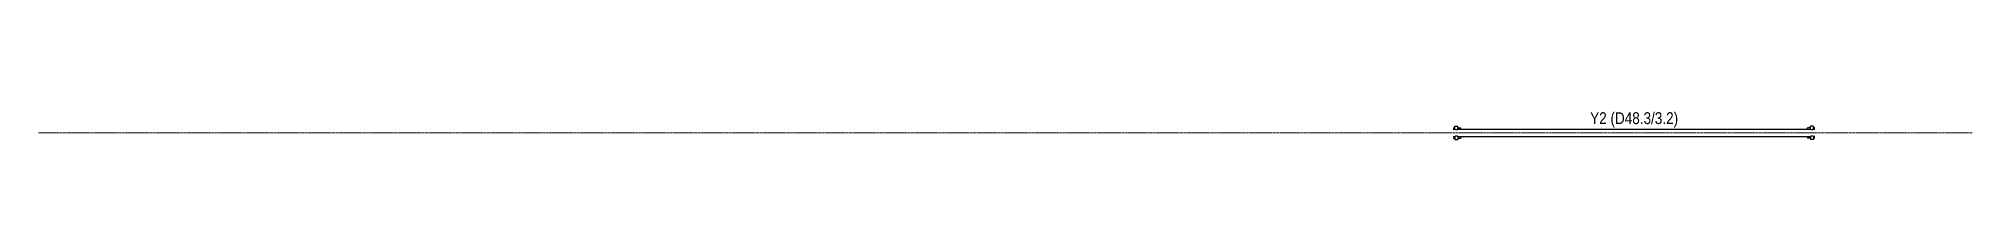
# Model space of a CAD drawing. Header units: millimetres. Extents: x 1400 to 2710, y 1593 to 1612.
import ezdxf
from ezdxf.enums import TextEntityAlignment as Align

# ---------------------------------------------------------------- set-up
doc = ezdxf.new("R2010")
doc.units = ezdxf.units.MM
doc.linetypes.add('DASHED', pattern=[0.75, 0.5, -0.25])
for name, color, linetype, lineweight in [('ISKELE KOT (BEYKENT)', 253, 'DASHED', 20), ('ISKELE YATAY (BEYKENT)', 210, 'Continuous', 30), ('YAZI (BEYKENT)', 4, 'Continuous', 20)]:
    doc.layers.add(name, color=color, linetype=linetype, lineweight=lineweight)
doc.styles.add('YAZI (BEYKENT)', font='')
doc.styles.get('YAZI (BEYKENT)').set_extended_font_data('Bahnschrift Light Condensed')

msp = doc.modelspace()

# ---------------------------------------------------------------- linework, layer by layer
at = {"layer": 'ISKELE KOT (BEYKENT)'}
msp.add_line((1400.3, 1597.1), (2710.3, 1597.1), dxfattribs=at)
at = {"layer": 'ISKELE YATAY (BEYKENT)'}
for p, q in [((2358.7, 1600.6), (2359.7, 1600.6)), ((2358.7, 1599.6), (2359.7, 1599.6)), ((2359.7, 1599.6), (2359.7, 1601.6)), ((2359.7, 1601.6), (2361.7, 1601.6)), ((2361.7, 1599.6), (2361.7, 1601.6)), ((2361.7, 1600.6), (2363.7, 1600.6)), ((2361.7, 1599.6), (2600.7, 1599.6)), ((2363.7, 1599.6), (2363.7, 1600.6)), ((2600.7, 1600.6), (2598.7, 1600.6)), ((2598.7, 1599.6), (2598.7, 1600.6)), ((2600.7, 1599.6), (2600.7, 1601.6)), ((2602.7, 1601.6), (2600.7, 1601.6)), ((2602.7, 1599.6), (2602.7, 1601.6)), ((2603.7, 1600.6), (2602.7, 1600.6)), ((2602.7, 1599.6), (2603.7, 1599.6)), ((2603.7, 1599.6), (2602.7, 1599.6)), ((2358.7, 1594.6), (2359.7, 1594.6)), ((2358.7, 1594.6), (2359.7, 1594.6)), ((2358.7, 1593.6), (2359.7, 1593.6)), ((2359.7, 1594.6), (2359.7, 1592.6)), ((2359.7, 1592.6), (2361.7, 1592.6)), ((2361.7, 1594.6), (2600.7, 1594.6)), ((2361.7, 1594.6), (2361.7, 1592.6)), ((2361.7, 1593.6), (2363.7, 1593.6)), ((2363.7, 1594.6), (2363.7, 1593.6)), ((2598.7, 1594.6), (2598.7, 1593.6)), ((2600.7, 1593.6), (2598.7, 1593.6)), ((2600.7, 1594.6), (2600.7, 1592.6)), ((2602.7, 1592.6), (2600.7, 1592.6)), ((2602.7, 1594.6), (2603.7, 1594.6)), ((2603.7, 1594.6), (2602.7, 1594.6)), ((2603.7, 1594.6), (2602.7, 1594.6)), ((2602.7, 1594.6), (2602.7, 1592.6)), ((2603.7, 1593.6), (2602.7, 1593.6))]:
    msp.add_line(p, q, dxfattribs=at)
for centre, start, end in [((2360.7, 1601.5), 241.9275, 298.0725), ((2601.7, 1601.5), 241.9275, 298.0725), ((2360.7, 1592.8), 61.9275, 118.0725), ((2601.7, 1592.8), 61.9275, 118.0725)]:
    msp.add_arc(centre, 2.12, start, end, dxfattribs=at)

# ---------------------------------------------------------------- texts
at = {"layer": 'YAZI (BEYKENT)', "style": 'YAZI (BEYKENT)'}
msp.add_text('Y2 (D48.3/3.2)', height=8, dxfattribs=at).set_placement((2481.2, 1607.1), align=Align.MIDDLE_CENTER)

doc.saveas('drawing.dxf')
